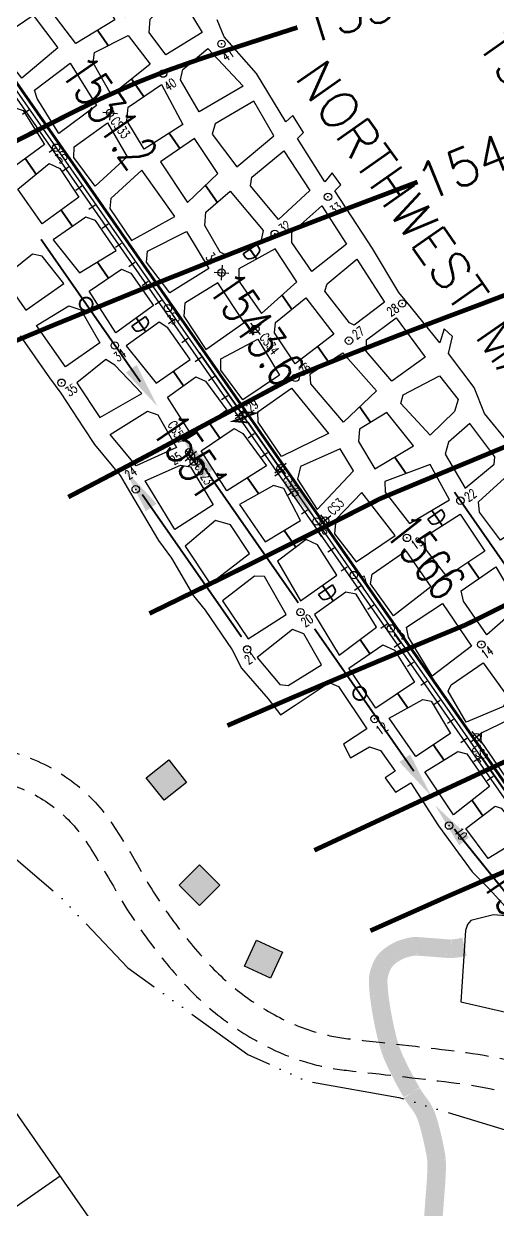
# Model space of a CAD drawing. Header units: inches. Extents: x 10131215 to 10153225, y 3476725 to 3491422.
# Drawn here: x 10143203 to 10143713, y 3480480 to 3481757 of the extents above; entities that cross this region are included whole.
import ezdxf
from ezdxf.enums import TextEntityAlignment as Align

# ---------------------------------------------------------------- set-up
doc = ezdxf.new("R2010")
doc.units = ezdxf.units.IN
doc.header["$LTSCALE"] = 100
doc.header["$MEASUREMENT"] = 0
doc.header["$PDMODE"] = 32
doc.header["$PDSIZE"] = 8
doc.linetypes.add('DASHED2', pattern=[0.375, 0.25, -0.125])
doc.linetypes.add('STREAM', pattern=[1.5, 1, -0.125, 0, -0.125, 0, -0.125, 0, -0.125])
for name, color, linetype in [('BELTS-EXISTING', 40, 'CONTINUOUS'), ('BUILDINGS', 7, 'CONTINUOUS'), ('ELEVATIONS-UPEER MASON-CONTOURS', 175, 'CONTINUOUS'), ('ELEVATIONS-UPPER MASON-SPOT', 175, 'CONTINUOUS'), ('MINE WORKINGS-ADVANCED-SURVEYED', 7, 'CONTINUOUS'), ('MINE YARD', 7, 'CONTINUOUS'), ('OUTCROP-UPPER MASON-IMBODEN', 7, 'CONTINUOUS'), ('PANEL AND MAINS LABELS', 4, 'CONTINUOUS'), ('PROJECTIONS', 160, 'CONTINUOUS'), ('ROADS', 34, 'DASHED2'), ('SPADS-CONTROL SURVEY-LABELS', 230, 'CONTINUOUS'), ('SPADS-CONTROL SURVEY-SYMBOLS', 230, 'CONTINUOUS'), ('SPADS-LABEL', 90, 'CONTINUOUS'), ('SPADS-SYMBOL', 90, 'CONTINUOUS'), ('STOPPINGS-EXISTING', 7, 'CONTINUOUS'), ('STOPPINGS-MANDOORS-EXISTING', 7, 'CONTINUOUS'), ('TRACK-EXISTING', 36, 'CONTINUOUS'), ('VENTILATION', 7, 'CONTINUOUS'), ('WATER-SURFACE', 140, 'STREAM')]:
    doc.layers.add(name, color=color, linetype=linetype)
doc.styles.add('CURT', font='SIMPLEX.shx', dxfattribs={"width": 0.6, "height": 18})
doc.styles.add('LEV', font='SIMPLEX.shx', dxfattribs={"width": 0.7, "height": 40})
doc.styles.add('SP', font='SIMPLEX', dxfattribs={"width": 0.75, "height": 12})
doc.styles.get("Standard").update_dxf_attribs({"font": 'simplex.shx'})

# ---------------------------------------------------------------- blocks, each defined once
blk = doc.blocks.new('CHKSPD')
at = {"layer": 'SPADS-CONTROL SURVEY-SYMBOLS'}
for p, q in [((-8, 0), (8, 0)), ((0, 8), (0, -8))]:
    blk.add_line(p, q, dxfattribs=at)
blk.add_circle((0, 0), 4, dxfattribs=at)
blk = doc.blocks.new('CS')
at = {"layer": 'SPADS-CONTROL SURVEY-SYMBOLS'}
for p, q in [((-5.7, 5.7), (5.7, -5.7)), ((5.7, 5.7), (-5.7, -5.7))]:
    blk.add_line(p, q, dxfattribs=at)
blk.add_circle((0, 0), 4, dxfattribs=at)
blk = doc.blocks.new('RETURN ARROW')
at = {"layer": 'VENTILATION', "color": 1}
for points in [[(0, 220, 0, 14, 0), (0, 170, 14, 14, 0)], [(0, 160, 0, 14, 0), (0, 110, 14, 14, 0)]]:
    blk.add_lwpolyline(points, format="xyseb", dxfattribs=at)
at = {"layer": 'VENTILATION', "color": 1, "const_width": 2}
blk.add_lwpolyline([(0, 0), (0, 187)], dxfattribs=at)
blk = doc.blocks.new('INTAKE ARROW')
at = {"layer": 'VENTILATION', "color": 5}
blk.add_lwpolyline([(0, 220, 0, 14, 0), (0, 170, 14, 14, 0)], format="xyseb", dxfattribs=at)
at = {"layer": 'VENTILATION', "color": 5, "const_width": 2}
blk.add_lwpolyline([(0, 0), (0, 187)], dxfattribs=at)
blk = doc.blocks.new('ESCAPEWAY-PRIMARY')
at = {"layer": 'VENTILATION', "color": 3}
blk.add_lwpolyline([(0, 220, 0, 14, 0), (0, 170, 14, 14, 0)], format="xyseb", dxfattribs=at)
at = {"layer": 'VENTILATION', "color": 3, "const_width": 2}
blk.add_lwpolyline([(0, 0), (0, 187)], dxfattribs=at)
blk.add_lwpolyline([(-7, 85, 1), (7, 85, 1)], format="xyb", close=True, dxfattribs=at)
blk = doc.blocks.new('ESCAPEWAY-SECONDARY')
at = {"layer": 'VENTILATION', "color": 3}
blk.add_lwpolyline([(0, 220, 0, 14, 0), (0, 170, 14, 14, 0)], format="xyseb", dxfattribs=at)
at = {"layer": 'VENTILATION', "color": 3, "const_width": 2}
blk.add_lwpolyline([(0, 0), (0, 78.1), (-12, 88.2), (12, 81.8), (0, 91.9), (0, 187)], dxfattribs=at)

msp = doc.modelspace()

# ---------------------------------------------------------------- linework, layer by layer
at = {"layer": 'BELTS-EXISTING', "const_width": 3}
msp.add_lwpolyline([(10143974.8, 3480576), (10143159, 3481744.9)], dxfattribs=at)
at = {"layer": 'BUILDINGS'}
for points in [[(10143335, 3480944.8), (10143359.2, 3480964), (10143378.4, 3480939.7), (10143354.2, 3480920.5)], [(10143370.3, 3480829), (10143392.2, 3480850.9), (10143414.1, 3480829), (10143392.2, 3480807.2)], [(10143440.8, 3480741.8), (10143453.7, 3480770), (10143481.8, 3480757.1), (10143469, 3480729)]]:
    msp.add_lwpolyline(points, close=True, dxfattribs=at)
for points in [[(10143359.2, 3480964), (10143378.4, 3480939.7), (10143335, 3480944.8), (10143354.2, 3480920.5)], [(10143392.2, 3480850.9), (10143414.1, 3480829), (10143370.3, 3480829), (10143392.2, 3480807.2)], [(10143453.7, 3480770), (10143481.8, 3480757.1), (10143440.8, 3480741.8), (10143469, 3480729)]]:
    msp.add_solid(points, dxfattribs=at)
at = {"layer": 'ELEVATIONS-UPEER MASON-CONTOURS', "const_width": 5}
for points in [[(10143037.8, 3481551.8, 0.0005), (10143065, 3481565.3, 0.001502), (10143248.5, 3481657.5, -0.006871), (10143288.8, 3481677.2, -0.0311), (10143392.6, 3481718.5, -0.002077), (10143497.9, 3481752.6)], [(10143147.2, 3481395.6, -0.005482), (10143409.6, 3481502.5), (10143410.9, 3481503, -0.00445), (10143627.3, 3481586.2)], [(10143250.9, 3481247, 0.002974), (10143371.9, 3481310.8, 0.000021), (10143483.7, 3481370.6, -0.000274), (10143492.4, 3481375.2, -0.000018), (10143496, 3481377.2, -0.00225), (10143496, 3481377.2, -0.023436), (10143496, 3481377.2, -0.000163), (10143498.4, 3481378.2, -0.007385), (10143661.9, 3481442, 0.001391), (10143727.3, 3481466.6)], [(10143338.3, 3481121.6, 0.00559), (10143586.2, 3481244.8, 0.00009), (10143587, 3481245.2, -0.013361), (10143587, 3481245.2, -0.00256), (10143587, 3481245.2, -0.000108), (10143587.5, 3481245.4, -0.003786), (10143597.4, 3481249.6, -0.000271), (10143736, 3481307.1, -0.003853), (10143839.2, 3481348.8)], [(10143422.4, 3481001, -0.003644), (10143639.1, 3481092.9, -0.000581), (10143677.1, 3481108.6, 0.014663), (10143678.6, 3481109.2, 0.002905), (10143692.6, 3481116.1, 0.000278), (10143838.8, 3481188.9, 0.000145), (10143860.3, 3481199.6)], [(10143576.5, 3480780.1, -0.006714), (10143829.7, 3480890, -0.001655), (10143923.4, 3480928.8, 0.01281), (10143927.2, 3480930.5)]]:
    msp.add_lwpolyline(points, format="xyb", dxfattribs=at)
msp.add_lwpolyline([(10143516.1, 3480866.7), (10143763.8, 3480981.8), (10143936.5, 3481083)], dxfattribs=at)
at = {"layer": 'MINE WORKINGS-ADVANCED-SURVEYED', "flags": 128}
for points in [[(10143258.9, 3481735.4), (10143232.6, 3481770.1), (10143233.7, 3481781.4), (10143273.4, 3481806.5), (10143301.2, 3481760.7)], [(10143355.9, 3481723.1), (10143338.1, 3481747.2), (10143339.1, 3481761.6), (10143368.2, 3481792), (10143395.1, 3481747)], [(10143201, 3481698.1), (10143175.5, 3481729.9), (10143176.7, 3481741.5), (10143213, 3481765.9), (10143239.5, 3481730.6)], [(10143297.5, 3481679.8), (10143277.6, 3481714.5), (10143279.1, 3481725.5), (10143315.6, 3481743.8), (10143339.2, 3481713.1)], [(10143391.8, 3481661.7), (10143371.8, 3481696.3), (10143374.3, 3481707.4), (10143401.4, 3481729.9), (10143439.5, 3481689.5)], [(10143240.6, 3481638.3), (10143217.5, 3481676), (10143214.3, 3481685.2), (10143252.8, 3481714.1), (10143281.3, 3481668.6)], [(10143332.7, 3481621.5), (10143314.1, 3481652.5), (10143315.6, 3481666.7), (10143351.5, 3481691.2), (10143374.3, 3481648.1)], [(10143472.4, 3481636), (10143450.8, 3481673.3), (10143409.1, 3481648.9), (10143406.1, 3481637.7), (10143432.5, 3481602.4)], [(10143183.6, 3481595.9), (10143152.5, 3481632.1), (10143189.5, 3481667.5), (10143202.3, 3481663.2), (10143225.4, 3481626.7)], [(10143280, 3481581.6), (10143256.8, 3481612.6), (10143257.4, 3481623.9), (10143293.3, 3481650), (10143314.4, 3481613.2)], [(10143412, 3481595.4), (10143387, 3481632.9), (10143350.2, 3481607.9), (10143379.3, 3481564.1)], [(10143477.4, 3481545.8), (10143447.2, 3481581.9), (10143448.7, 3481591.5), (10143483.1, 3481619.6), (10143511.3, 3481577.2)], [(10143222.6, 3481541), (10143196.4, 3481578.5), (10143230.3, 3481606.1), (10143241.8, 3481600.6), (10143262.4, 3481569.9)], [(10143365.8, 3481549), (10143330.3, 3481599.1), (10143296.7, 3481568.5), (10143295.8, 3481557.8), (10143319.2, 3481523.3)], [(10143422.3, 3481507.2), (10143414.7, 3481510.6), (10143398.1, 3481539.4), (10143399.3, 3481553.8), (10143425.5, 3481576.3), (10143460.8, 3481533.9), (10143458.7, 3481523.5)], [(10143513.3, 3481489.7), (10143491.7, 3481521), (10143491.9, 3481531.9), (10143524.2, 3481560.6), (10143550.6, 3481519.1)], [(10143302.4, 3481512.6), (10143280.3, 3481544.9), (10143269.7, 3481548.4), (10143234.7, 3481524), (10143262.8, 3481488.4)], [(10143360.5, 3481466.7), (10143335.1, 3481499.8), (10143336.2, 3481511.9), (10143378.3, 3481532.8), (10143402.3, 3481493.2)], [(10143246.2, 3481476.8), (10143222.8, 3481506.2), (10143212.4, 3481508.6), (10143180.8, 3481483.1), (10143205.1, 3481448.3)], [(10143497.2, 3481478.6), (10143473.8, 3481514.3), (10143434.7, 3481492.6), (10143434.8, 3481479.6), (10143459.2, 3481444.5)], [(10143558.9, 3481432.2), (10143553.9, 3481434.7), (10143527.4, 3481468.5), (10143529.8, 3481476.6), (10143561.9, 3481503), (10143591.7, 3481457)], [(10143302.2, 3481423.7), (10143273.4, 3481468.6), (10143308.2, 3481492.5), (10143318.2, 3481488.1), (10143342.9, 3481453.4)], [(10143440.4, 3481434.9), (10143412.1, 3481477.6), (10143376.6, 3481455.9), (10143375.3, 3481441.6), (10143399, 3481405.9)], [(10143247.8, 3481387.3), (10143216.5, 3481431.6), (10143251.6, 3481452.9), (10143264.3, 3481448.4), (10143284.9, 3481413.1)], [(10143495.3, 3481390.5), (10143473.2, 3481423.7), (10143474.2, 3481434.9), (10143506.8, 3481461.6), (10143537.1, 3481422.3)], [(10143599.7, 3481371.9), (10143572, 3481404.1), (10143572.4, 3481416.2), (10143604.3, 3481439.8), (10143635.5, 3481397.6)], [(10143439.1, 3481351.6), (10143415.3, 3481383.7), (10143415.3, 3481395.9), (10143455.3, 3481417), (10143478.7, 3481378.2)], [(10143547.6, 3481327.5), (10143512.2, 3481368.9), (10143511.5, 3481379.5), (10143546.8, 3481402.3), (10143583, 3481361.2)], [(10143330, 3481358.4), (10143300.9, 3481389.1), (10143291.5, 3481395.2), (10143260.2, 3481370.1), (10143284.9, 3481332.6)], [(10143383.8, 3481313.9), (10143357.9, 3481354.5), (10143388.3, 3481376.4), (10143398.7, 3481371.6), (10143421.9, 3481340.4)], [(10143671, 3481352), (10143667.2, 3481339.2), (10143640.9, 3481313.8), (10143609.2, 3481347.8), (10143611.7, 3481357), (10143651, 3481377.6)], [(10143480.8, 3481290.5), (10143455.7, 3481327.7), (10143455.3, 3481338.8), (10143491.3, 3481364.4), (10143531.5, 3481315.4)], [(10143323.9, 3481280.7), (10143296.1, 3481314.2), (10143336.4, 3481339.3), (10143347.3, 3481335.5), (10143367.4, 3481300.3)], [(10143623.1, 3481302.2), (10143594.1, 3481338.1), (10143564.9, 3481320.2), (10143563.7, 3481306.8), (10143581.3, 3481277.5)], [(10143657, 3481293.2), (10143678.6, 3481256.6), (10143709.8, 3481282.3), (10143710.6, 3481290.4), (10143683.5, 3481326.3), (10143660.6, 3481306)], [(10143421.6, 3481253.7), (10143394, 3481296.8), (10143429.5, 3481320.9), (10143438.9, 3481315.5), (10143464.5, 3481280.5)], [(10143558.2, 3481275.4), (10143544, 3481299), (10143501.3, 3481280), (10143498, 3481266.3), (10143519.1, 3481233.5)], [(10143365.6, 3481212.1), (10143333.8, 3481264.3), (10143371.7, 3481281.5), (10143382.7, 3481279.6), (10143407.1, 3481238.8)], [(10143592.3, 3481252.1), (10143618.5, 3481218.7), (10143661.6, 3481243.9), (10143640.8, 3481281.9), (10143592.1, 3481263.7)], [(10143716.7, 3481200.6), (10143694.1, 3481230.9), (10143693, 3481242), (10143725, 3481270.9), (10143754.5, 3481236), (10143752.8, 3481225.3)], [(10143501.3, 3481221.9), (10143483.2, 3481256.1), (10143471.9, 3481259.4), (10143435.6, 3481238.9), (10143463.2, 3481198.7)], [(10143537.8, 3481207.4), (10143561, 3481177.2), (10143603.1, 3481205.6), (10143567.2, 3481251.8), (10143539.1, 3481222.7)], [(10143446.2, 3481186.1), (10143425.9, 3481217), (10143409.6, 3481221.9), (10143376.9, 3481194.3), (10143403.9, 3481153.5)], [(10143700, 3481188.8), (10143659, 3481161.6), (10143635.8, 3481191.4), (10143635.5, 3481204.7), (10143673.3, 3481228.5)], [(10143507.4, 3481201.3), (10143476.2, 3481178.1), (10143501.2, 3481135.1), (10143540.2, 3481162.9), (10143519.4, 3481195.7)], [(10143601.4, 3481119), (10143576.7, 3481153.4), (10143578.5, 3481163.9), (10143614.8, 3481189.1), (10143641.6, 3481150.5)], [(10143701.9, 3481098.7), (10143676.8, 3481135), (10143674.4, 3481146), (10143711.7, 3481171.9), (10143736.8, 3481129.3)], [(10143582.9, 3481107.1), (10143561, 3481142.3), (10143549.9, 3481144.7), (10143516.1, 3481120.4), (10143542.9, 3481076.7)], [(10143643.1, 3481054.3), (10143617.4, 3481096), (10143615.4, 3481107), (10143654.2, 3481132.5), (10143685.5, 3481086.5)], [(10143523.7, 3481066.2), (10143504.9, 3481099.8), (10143492.6, 3481104.3), (10143454.5, 3481074.1), (10143478.8, 3481045.2), (10143487.8, 3481044.1)], [(10143582.2, 3481019.7), (10143553.4, 3481062.8), (10143589.8, 3481087.8), (10143602.6, 3481082.2), (10143624.2, 3481047.8)], [(10143679.8, 3481004.5), (10143660.5, 3481038), (10143663.7, 3481044.7), (10143698.1, 3481068.4), (10143724.2, 3481032.1), (10143719.8, 3481021.6)], [(10143625.4, 3480967.7), (10143596.7, 3481008.8), (10143632.9, 3481029.2), (10143642, 3481027.3), (10143663, 3480992.5)], [(10143722.5, 3480945.3), (10143695.9, 3480984.1), (10143696.4, 3480993), (10143735.9, 3481012.2), (10143765.5, 3480970.4)], [(10143666.1, 3480904.9), (10143635.2, 3480951.3), (10143670.6, 3480973), (10143680.5, 3480970.6), (10143705, 3480935.5)], [(10143703.5, 3480857.8), (10143679.4, 3480890.3), (10143710.8, 3480914.3), (10143717.6, 3480912.1), (10143742.4, 3480881.5)]]:
    msp.add_lwpolyline(points, close=True, dxfattribs=at)
for points in [[(10143727.1, 3481303.3), (10143699.5, 3481337.1), (10143688.2, 3481364.9), (10143660.7, 3481401.6), (10143664.9, 3481419.8), (10143656, 3481428.2), (10143651.4, 3481413), (10143620.8, 3481450.6), (10143607.3, 3481467.2), (10143578.7, 3481514.7), (10143567.9, 3481531.2), (10143538.1, 3481576.7), (10143544.5, 3481583), (10143535.4, 3481596), (10143527.3, 3481586.3), (10143497.9, 3481633.1), (10143504.3, 3481639.4), (10143492.9, 3481657.7), (10143485.5, 3481650.8), (10143453.6, 3481702.9), (10143418.8, 3481742.4), (10143411.5, 3481760.9)], [(10143382.1, 3481395), (10143358.2, 3481429.3), (10143348.8, 3481435.4), (10143313.4, 3481409.9), (10143345.6, 3481369.7)], [(10143199.1, 3481420.5), (10143230.8, 3481375.4), (10143242.9, 3481359), (10143267.4, 3481321.6), (10143279.1, 3481303.6), (10143306.8, 3481270.3), (10143317, 3481252.9), (10143348.2, 3481200.2), (10143362.2, 3481181.3), (10143385.9, 3481140.7), (10143398.5, 3481125.1), (10143427.4, 3481082.6), (10143437.7, 3481062.9), (10143466.4, 3481029.9), (10143479.7, 3481012.6), (10143495.4, 3481022.8), (10143532.1, 3481047.4), (10143542.3, 3481042.9), (10143572.5, 3480997.3), (10143547.4, 3480980.8), (10143555.2, 3480966.2), (10143575.4, 3480978.2), (10143587.4, 3480974.3), (10143603.1, 3480952), (10143592.3, 3480944.6), (10143603.4, 3480929.2), (10143620.1, 3480939.5), (10143649.9, 3480893.1), (10143686.3, 3480843.5), (10143704.9, 3480824.7), (10143731.5, 3480795.4)], [(10143345.6, 3481369.7), (10143382.1, 3481395)]]:
    msp.add_lwpolyline(points, dxfattribs=at)
at = {"layer": 'MINE WORKINGS-ADVANCED-SURVEYED'}
msp.add_lwpolyline([(10143417.1, 3481135.3), (10143444.7, 3481094.4), (10143485.8, 3481120.5), (10143462.2, 3481161.6), (10143451.7, 3481161.9)], close=True, dxfattribs=at)
at = {"layer": 'MINE YARD'}
for points in [[(10143731.5, 3480795.4), (10143709.2, 3480797.3), (10143684.7, 3480791.2), (10143681, 3480786.7), (10143679.1, 3480780.3), (10143673.8, 3480703.7)], [(10143673.8, 3480703.7), (10143748.9, 3480686.4), (10143816, 3480656.7), (10143875.8, 3480626.1), (10143931.5, 3480598.6)]]:
    msp.add_lwpolyline(points, dxfattribs=at)
at = {"layer": 'OUTCROP-UPPER MASON-IMBODEN', "const_width": 20}
msp.add_lwpolyline([(10143677.9, 3480762.9, -0.015048), (10143672.4, 3480761.7, -0.021368), (10143668.5, 3480761.1, -0.002064), (10143663.4, 3480760.6, -0.040543), (10143663.2, 3480760.6, -0.003913), (10143659.3, 3480760.8, 0.001027), (10143644.6, 3480762, 0.000302), (10143632.5, 3480762.9, 0.000604), (10143626.4, 3480763.3, 0.062658), (10143622, 3480763.1, 0.027691), (10143612.5, 3480760.8, 0.041578), (10143607.1, 3480758.7, 0.02963), (10143600.2, 3480754.7, 0.069524), (10143593.1, 3480748.7, 0.074568), (10143588.5, 3480741.4, 0.053701), (10143585.5, 3480732.1, 0.065375), (10143584.9, 3480724.1, 0.006037), (10143585.5, 3480714.9, 0.012723), (10143585.9, 3480710.6, 0.002253), (10143586.9, 3480703.4, 0.003289), (10143587.6, 3480698.5, 0.010445), (10143590.2, 3480683.9, 0.009596), (10143593.6, 3480668.1, 0.009271), (10143595.5, 3480660.9, 0.010465), (10143597.3, 3480654.6, 0.018851), (10143600.3, 3480646.4, 0.016007), (10143604.5, 3480637, 0.009213), (10143612.2, 3480621.7, 0.008979), (10143620.8, 3480606.3, 0.000193), (10143621, 3480605.9, 0.000124), (10143621.3, 3480605.3, 0.037396), (10143628.9, 3480594.3, -0.049533), (10143634.3, 3480585.9, -0.031468), (10143636.7, 3480580.4, -0.019968), (10143639.6, 3480571.4, -0.007453), (10143641.9, 3480562.7, -0.006222), (10143644.4, 3480552.1, -0.010985), (10143646.9, 3480539.2, -0.023929), (10143647.7, 3480533.1, -0.026085), (10143647.9, 3480523.7, -0.012194), (10143646.8, 3480503.5), (10143644.9, 3480478.5), (10143643.5, 3480459.9, 0.169765)], format="xyb", dxfattribs=at)
at = {"layer": 'PROJECTIONS'}
for p, q in [((10143970.7, 3480573.2), (10143157.8, 3481737.9)), ((10143602.6, 3479999.7), (10142761.3, 3481205.2)), ((10142897.7, 3480275.9), (10143242.1, 3480516.3))]:
    msp.add_line(p, q, dxfattribs=at)
at = {"layer": 'ROADS', "flags": 128}
for points in [[(10142001.6, 3481747.6, 0.13207), (10142107.6, 3481656.2, -0.007698), (10142203, 3481608.4, 0.010091), (10142299.8, 3481560.5, 0.000052), (10142489.3, 3481462.6, -0.064818), (10142643.7, 3481355.4, -0.033793), (10142738.1, 3481257.6, -0.01897), (10142791.7, 3481188.7, 0.092501), (10142867.1, 3481116.7, 0.022046), (10142975.4, 3481052.7, 0.048303), (10143086.3, 3481006.6, -0.009667), (10143203.6, 3480968.3, -0.164522), (10143298.8, 3480894.2, -0.017354), (10143329.1, 3480844.6, 0.057368), (10143400.8, 3480745.9, 0.098119), (10143487.9, 3480682.1, 0.082315), (10143554.3, 3480663.6, -0.003119), (10143667.6, 3480650.6, -0.080194), (10143861.7, 3480594.6, -0.035671), (10143977.8, 3480529.3, 0.03034)], [(10141974.6, 3481726.9, 0.130473), (10142092.9, 3481625.6, -0.007698), (10142187.4, 3481578.3, 0.010031), (10142284.8, 3481530, 0.000051), (10142473.7, 3481432.4, -0.064818), (10142620.9, 3481330.2, -0.033793), (10142712.1, 3481235.7, -0.01897), (10142764.2, 3481168.8, 0.092501), (10142848.6, 3481088.2, 0.022046), (10142959.4, 3481022.7, 0.048303), (10143076.4, 3480974.1, -0.009667), (10143192.5, 3480936.1, -0.164522), (10143270.5, 3480875.4, -0.017354), (10143299.5, 3480827.9, 0.057368), (10143375.9, 3480722.9, 0.098119), (10143473.6, 3480651.3, 0.082315), (10143550.6, 3480629.8, -0.003119), (10143663.5, 3480616.8, -0.080194), (10143847.3, 3480563.8, -0.037561), (10143964.8, 3480497.2, 0.03034), (10144134.7, 3480397.6, -0.014679), (10144332.8, 3480289.6, -0.007942), (10144421.7, 3480235.8, -0.030655), (10144565.1, 3480133.1, -0.024838), (10144653.3, 3480053.8, -0.031766), (10144781.7, 3479909, -0.022402), (10144825, 3479847.9, 4.911682)]]:
    msp.add_lwpolyline(points, format="xyb", dxfattribs=at)
at = {"layer": 'SPADS-SYMBOL'}
for p in [(10143416, 3481734.9), (10143353.1, 3481702.9), (10143237.9, 3481623.1), (10143530.8, 3481570.2), (10143473.4, 3481530.3), (10143358.3, 3481450.4), (10143610.8, 3481455.4), (10143301, 3481410.2), (10143553.4, 3481415.4), (10143495.8, 3481375.3), (10143243.6, 3481370.1), (10143381.1, 3481295.3), (10143323.6, 3481255.3), (10143673.5, 3481243.1), (10143518.4, 3481220.7), (10143615.9, 3481203), (10143558.6, 3481163), (10143501.1, 3481123), (10143598.6, 3481105.6), (10143443.7, 3481083), (10143696.1, 3481088.2), (10143581.1, 3481008.1), (10143661.3, 3480893.3)]:
    msp.add_point(p, dxfattribs=at)
at = {"layer": 'STOPPINGS-EXISTING', "const_width": 2, "flags": 128}
for points in [[(10143294, 3481733), (10143282.5, 3481749.5)], [(10143332.3, 3481678.1), (10143319.1, 3481697)], [(10143371.2, 3481622.2), (10143359.7, 3481638.7)], [(10143216.2, 3481594.6), (10143204.6, 3481611.4)], [(10143411.5, 3481564.3), (10143398.7, 3481582.7)], [(10143255.4, 3481538.4), (10143243.2, 3481555.9)], [(10143454, 3481503.3), (10143444.4, 3481517.1)], [(10143294.1, 3481482.8), (10143282.1, 3481500.2)], [(10143491.7, 3481449.3), (10143481.3, 3481464.3)], [(10143334.4, 3481425), (10143324.2, 3481439.8)], [(10143531.4, 3481392.3), (10143519.7, 3481409.1)], [(10143375, 3481366.8), (10143364.1, 3481382.5)], [(10143576.7, 3481327.4), (10143565, 3481344.1)], [(10143414.2, 3481310.5), (10143402.7, 3481327.1)], [(10143615, 3481272.3), (10143602.6, 3481290.1)], [(10143456.1, 3481250.5), (10143444, 3481267.7)], [(10143654, 3481216.3), (10143642.6, 3481232.8)], [(10143496.2, 3481193), (10143483.6, 3481211)], [(10143693.7, 3481159.4), (10143681.7, 3481176.7)], [(10143536.5, 3481135.1), (10143524.8, 3481151.9)], [(10143576, 3481078.3), (10143565.3, 3481093.7)], [(10143616.7, 3481020.1), (10143605.9, 3481035.5)], [(10143655.8, 3480963.9), (10143644.4, 3480980.2)], [(10143697.5, 3480904.1), (10143686, 3480920.6)]]:
    msp.add_lwpolyline(points, dxfattribs=at)
at = {"layer": 'TRACK-EXISTING'}
for p, q in [((10143201.6, 3481659.4), (10143208.2, 3481664)), ((10143215.9, 3481638.9), (10143222.5, 3481643.5)), ((10143230.2, 3481618.4), (10143236.8, 3481623)), ((10143244.6, 3481597.9), (10143251.1, 3481602.5)), ((10143258.9, 3481577.4), (10143265.4, 3481582)), ((10143273.2, 3481556.9), (10143279.7, 3481561.5)), ((10143287.5, 3481536.4), (10143294, 3481541)), ((10143301.8, 3481515.9), (10143308.3, 3481520.5)), ((10143316.1, 3481495.4), (10143322.7, 3481500)), ((10143330.4, 3481474.9), (10143337, 3481479.5)), ((10143344.7, 3481454.4), (10143351.3, 3481459)), ((10143359, 3481433.9), (10143365.6, 3481438.5)), ((10143373.3, 3481413.4), (10143379.9, 3481418)), ((10143387.6, 3481392.9), (10143394.2, 3481397.5)), ((10143401.9, 3481372.4), (10143408.5, 3481377)), ((10143416.2, 3481351.9), (10143422.8, 3481356.5)), ((10143430.6, 3481331.4), (10143437.1, 3481336)), ((10143444.9, 3481310.9), (10143451.4, 3481315.5)), ((10143459.2, 3481290.4), (10143465.7, 3481295)), ((10143473.5, 3481269.9), (10143480, 3481274.5)), ((10143487.8, 3481249.4), (10143494.3, 3481253.9)), ((10143502.1, 3481228.9), (10143508.7, 3481233.4)), ((10143516.4, 3481208.4), (10143523, 3481212.9)), ((10143530.7, 3481187.9), (10143537.3, 3481192.4)), ((10143545, 3481167.4), (10143551.6, 3481171.9)), ((10143559.3, 3481146.9), (10143565.9, 3481151.4)), ((10143573.6, 3481126.4), (10143580.2, 3481130.9)), ((10143587.9, 3481105.9), (10143594.5, 3481110.4)), ((10143602.2, 3481085.4), (10143608.8, 3481089.9)), ((10143616.6, 3481064.9), (10143623.1, 3481069.4)), ((10143630.9, 3481044.4), (10143637.4, 3481048.9)), ((10143645.2, 3481023.9), (10143651.7, 3481028.4)), ((10143659.5, 3481003.4), (10143666, 3481007.9)), ((10143673.8, 3480982.8), (10143680.3, 3480987.4)), ((10143688.1, 3480962.3), (10143694.7, 3480966.9)), ((10143702.4, 3480941.8), (10143709, 3480946.4))]:
    msp.add_line(p, q, dxfattribs=at)
msp.add_lwpolyline([(10143156.6, 3481731), (10143854.1, 3480731.4, 0.267949), (10143872.3, 3480722.9), (10143913.9, 3480726.5, 0.204188), (10143927.7, 3480733.9), (10143966.5, 3480781.9)], format="xyb", dxfattribs=at)
at = {"layer": 'WATER-SURFACE', "flags": 128}
msp.add_lwpolyline([(10137411.8, 3483426.8), (10137474.5, 3482981.9), (10137579.1, 3482649.7), (10137590.8, 3482433.4), (10137587.5, 3482378.5), (10137600, 3482337.7), (10137604.6, 3482332.4), (10137617.5, 3482296.5), (10137617.1, 3482291.5), (10137639.3, 3482245), (10137644, 3482239.7), (10137722.6, 3482134.6), (10137983.1, 3481973.1), (10138087.3, 3481876.4), (10138160.3, 3481841.8), (10138249.1, 3481821.3), (10138395.3, 3481837.3), (10138493.8, 3481891.3), (10138555.2, 3481912.5), (10138623.1, 3481958.4), (10138695.4, 3481994), (10138870.3, 3482068.4), (10138926.1, 3482080), (10138976, 3482076.9), (10139063.9, 3482041.3), (10139219.2, 3481961.5), (10139356.8, 3481917.9), (10139376.1, 3481906.7), (10139418.2, 3481859), (10139427, 3481838.4), (10139459.7, 3481801.3), (10139541.7, 3481751.1), (10139620.3, 3481726.2), (10139710.1, 3481720.6), (10139779, 3481701.3), (10139838.9, 3481697.6), (10139957.4, 3481670.2), (10140057.2, 3481664), (10140147.9, 3481673.4), (10140255.7, 3481716.8), (10140382.3, 3481739), (10140507, 3481731.3), (10140665.4, 3481701.4), (10140904.5, 3481681.5), (10141032, 3481718.7), (10141117.7, 3481728.4), (10141417, 3481790), (10141568.2, 3481805.7), (10141702.9, 3481797.4), (10141845.7, 3481758.4), (10141927.1, 3481698.3), (10142014.4, 3481652.7), (10142039.5, 3481635), (10142100.5, 3481587.3), (10142173.8, 3481557.7), (10142342.5, 3481452), (10142440.1, 3481410.8), (10142516.5, 3481351), (10142634.8, 3481238.4), (10142726.2, 3481177.6), (10142805.4, 3481082.5), (10142886.5, 3481017.3), (10142974.1, 3480976.8), (10143067.4, 3480946), (10143130.4, 3480912), (10143244.5, 3480814.7), (10143315, 3480740.2), (10143444.5, 3480647), (10143507.8, 3480618), (10143607.3, 3480600.6), (10143931.2, 3480501.5), (10143941.2, 3480500.9), (10144061.6, 3480423.3), (10144127.7, 3480359), (10144225.3, 3480317.9), (10144309.8, 3480227.4), (10144429.3, 3480134.8), (10144512.6, 3480024.4), (10144565.9, 3479996.1), (10144630.2, 3479982.1), (10144707.5, 3479937.2), (10144750.2, 3479899.5), (10144815.7, 3479825.2), (10144866, 3479747), (10144891.3, 3479670.2), (10144907.9, 3479453.7), (10145022.7, 3479286.2), (10145032.4, 3479280.6), (10145115.1, 3479240.4), (10145152.8, 3479203), (10145200.8, 3479170), (10145280.7, 3479084.8), (10145298.5, 3479048.7), (10145331.2, 3479011.5), (10145407, 3478941.7), (10145450.4, 3478914), (10145478.4, 3478882.1), (10145541.2, 3478763), (10145557.7, 3478706.9), (10145525.5, 3478428.2), (10145537.3, 3478377.4), (10145559.8, 3478335.9), (10145690.8, 3478187.5), (10145742.6, 3478134.2), (10145757.2, 3478128.2), (10146071.3, 3477863.2), (10146105.3, 3477846.1), (10146200.7, 3477770), (10146242.2, 3477712.3), (10146281.2, 3477614.7), (10146313.7, 3477572.6), (10146394.8, 3477507.4), (10146491.8, 3477456.3), (10146645.1, 3477426.7), (10146695.3, 3477428.6), (10147021.4, 3477518.7), (10147088.4, 3477549.6), (10147159.4, 3477565.2), (10147267.6, 3477613.6), (10147474.9, 3477645.9), (10147614.2, 3477632.2), (10147639.5, 3477635.7), (10147676.3, 3477663.4), (10147683.1, 3477693.1), (10147699.3, 3477712.1), (10147764.1, 3477708.1), (10147808.7, 3477700.3), (10147940.6, 3477647), (10147988.3, 3477609), (10148063.2, 3477524.2), (10148091.9, 3477502.4), (10148363.5, 3477360.2), (10148429.9, 3477301), (10148458.3, 3477274.2), (10148484.5, 3477212.4), (10148490.5, 3477146.9), (10148539.4, 3477048.7), (10148567.9, 3476941.7), (10148570.4, 3476901.4), (10148578, 3476867.3)], dxfattribs=at)

# ---------------------------------------------------------------- block references
at = {"layer": 'SPADS-CONTROL SURVEY-SYMBOLS', "xscale": 1.000028516851045, "yscale": 1.000028516851045, "zscale": 1.000028516851045}
for name, p, rotation in [('CHKSPD', (10143296, 3481660.7), 355.6010311029836), ('CHKSPD', (10143416.1, 3481488.6), 355.6010313055844), ('CS', (10143452.5, 3481428), 355.6010313675786), ('CHKSPD', (10143438.9, 3481334.5), 355.6010313532695), ('CS', (10143383.1, 3481290.8), 355.6010312685636), ('CS', (10143386.1, 3481285.2), 355.6010312737377), ('CS', (10143479.7, 3481278), 355.60103142195), ('CS', (10143527.8, 3481221.6), 355.6010315022525), ('CS', (10143691, 3480988.3), 355.6010317775052), ('CS', (10143691, 3480988.3), 355.6010317775055)]:
    msp.add_blockref(name, p, dxfattribs=dict(at, rotation=rotation))
at = {"layer": 'VENTILATION', "xscale": 1.000028516851045, "yscale": 1.000028516851045, "zscale": 1.000028516851045}
for name, p, rotation in [('RETURN ARROW', (10143187.5, 3481942.3), 214.9107603075983), ('ESCAPEWAY-PRIMARY', (10143221.5, 3481524.5), 214.9107603076209), ('ESCAPEWAY-SECONDARY', (10143392, 3481402.7), 214.910760307598), ('INTAKE ARROW', (10143498.8, 3481133.1), 34.91076030761794), ('INTAKE ARROW', (10143437.6, 3481096.4), 34.91076030761794), ('RETURN ARROW', (10143667.1, 3481252.3), 214.9107603075983), ('ESCAPEWAY-PRIMARY', (10143516.3, 3481105.2), 214.9107603076209), ('ESCAPEWAY-SECONDARY', (10143695.4, 3480968.3), 214.910760307598), ('INTAKE ARROW', (10143784.3, 3480744.1), 38.89618935398953), ('ESCAPEWAY-PRIMARY', (10143264.8, 3480361.4), 34.9107603076209)]:
    msp.add_blockref(name, p, dxfattribs=dict(at, rotation=rotation))

# ---------------------------------------------------------------- texts
at = {"layer": 'ELEVATIONS-UPEER MASON-CONTOURS'}
for s, rotation, p in [('1530', 17.0064, (10143508.2, 3481733.3)), ('1540', 22.021, (10143636.2, 3481564.5))]:
    msp.add_text(s, height=40, rotation=rotation, dxfattribs=at).set_placement(p)
at = {"layer": 'ELEVATIONS-UPPER MASON-SPOT', "style": 'LEV', "width": 0.7}
for s, rotation, p in [('1531.2', 304.6567, (10143295.3, 3481661.2)), ('1543.6', 304.6567, (10143454.1, 3481428.3)), ('1551', 304.6567, (10143383.1, 3481290.6)), ('1566', 308.1305, (10143636.2, 3481182.7)), ('1594.5', 304.6567, (10143749, 3480788.3))]:
    msp.add_text(s, height=40, rotation=rotation, dxfattribs=at).set_placement(p, align=Align.MIDDLE)
at = {"layer": 'PANEL AND MAINS LABELS'}
for s, height, p in [('1st. RIGHT', 40, (10143784.6, 3481634.6)), ('NORTHWEST MAIN', 40.001, (10143642.7, 3481520.4))]:
    msp.add_text(s, height=height, rotation=304.8733, dxfattribs=at).set_placement(p, align=Align.MIDDLE)
at = {"layer": 'SPADS-CONTROL SURVEY-LABELS', "style": 'SP', "width": 0.7}
for s, rotation, p in [('CS33', 305.4403, (10143295.9, 3481651.7)), ('CS34', 305.4403, (10143456.6, 3481419.1)), ('29', 34.6412, (10143447.1, 3481337.8)), ('CS50', 300.8311, (10143357.6, 3481325.3)), ('CS23', 300.8311, (10143386.6, 3481279.9)), ('CS25', 300.8311, (10143481.7, 3481266.8)), ('CS3', 44.8226, (10143536.2, 3481226.7)), ('CS2', 307.7661, (10143685, 3480975.8))]:
    msp.add_text(s, height=10, rotation=rotation, dxfattribs=at).set_placement(p)
msp.add_text('31', height=10, rotation=309.9143, dxfattribs=at).set_placement((10143406, 3481495.7), align=Align.RIGHT)
at = {"layer": 'SPADS-LABEL', "style": 'SP', "width": 0.7}
for s, p in [('41', (10143423, 3481723.2)), ('40', (10143360.8, 3481691.1)), ('36', (10143243.3, 3481612.8)), ('33', (10143539.3, 3481557.5)), ('32', (10143484.1, 3481537.7)), ('28', (10143600.7, 3481448.4)), ('30', (10143364.5, 3481439.4)), ('27', (10143563.5, 3481423.8)), ('34', (10143306.4, 3481399.8)), ('26', (10143505.6, 3481384.9)), ('35', (10143254.2, 3481362.4)), ('25', (10143367.2, 3481288.6)), ('24', (10143318.2, 3481272.8))]:
    msp.add_text(s, height=10, rotation=34.8733, dxfattribs=at).set_placement(p, align=Align.MIDDLE)
for s, rotation, p in [('22', 35.2151, (10143682.3, 3481241.5)), ('18', 35.2151, (10143521.1, 3481202.2)), ('19', 35.2151, (10143624.7, 3481189.7)), ('17', 35.2151, (10143566.4, 3481147.5)), ('20', 35.2151, (10143506.2, 3481106.5)), ('13', 35.2866, (10143605.4, 3481089.2)), ('14', 35.2151, (10143700.3, 3481072.1)), ('21', 35.2151, (10143445.2, 3481066.3)), ('12', 35.2819, (10143586.8, 3480990.1)), ('10', 304.8664, (10143666.5, 3480886.6))]:
    msp.add_text(s, height=10, rotation=rotation, dxfattribs=at).set_placement(p)
at = {"layer": 'STOPPINGS-MANDOORS-EXISTING', "style": 'CURT', "width": 0.9}
for p in [(10143449.2, 3481510.2), (10143329.3, 3481432.4), (10143648.3, 3481224.6), (10143530.7, 3481143.5)]:
    msp.add_text('D', height=18, rotation=304.9108, dxfattribs=at).set_placement(p, align=Align.MIDDLE)

doc.saveas('drawing.dxf')
